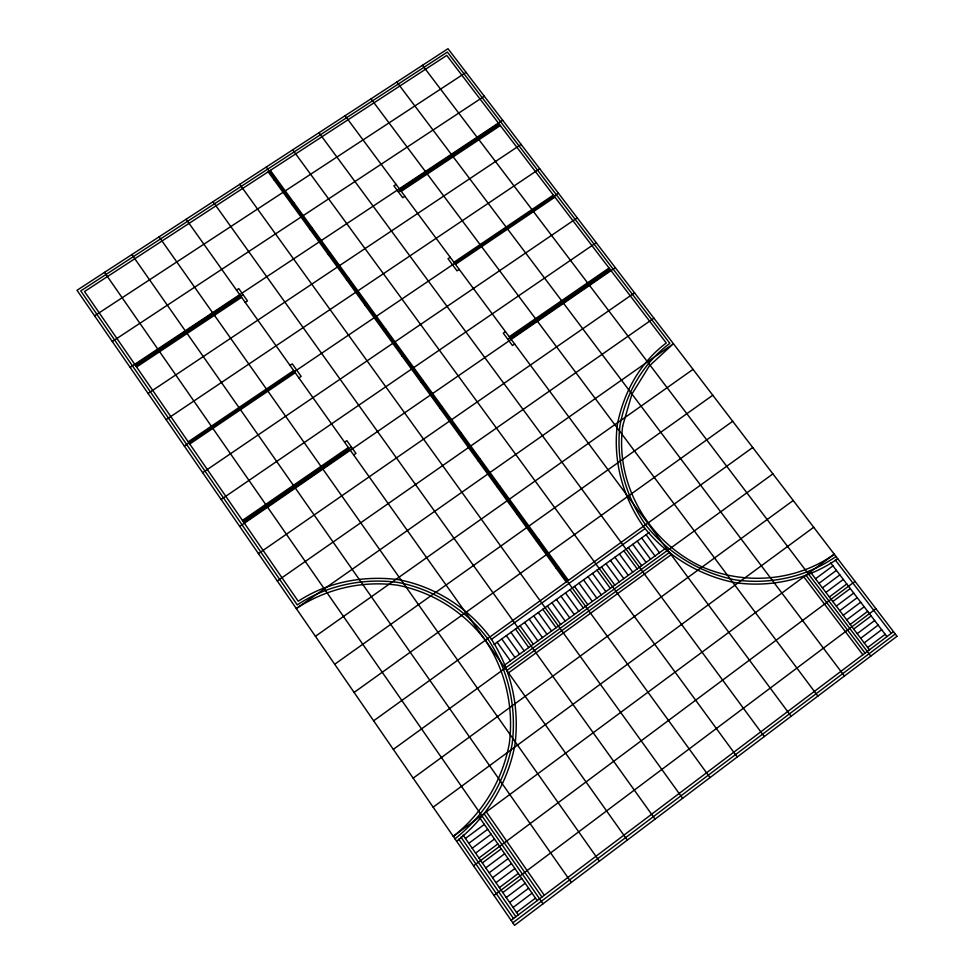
<?xml version="1.0" encoding="UTF-8"?>
<svg xmlns="http://www.w3.org/2000/svg" width="974" height="974" viewBox="0 0 974 974"><rect width="100%" height="100%" fill="white"/><g stroke="black" fill="none" stroke-linecap="round" stroke-linejoin="round"><path stroke-width="1.46" d="M454.955 838.809C484.882 815.226 505.129 781.611 512.117 744.173C516.853 707.173 508.404 669.662 487.633 638.615C465.682 609.541 433.929 589.477 398.159 582.44C362.949 577.789 326.984 585.252 297.253 604.891L80.769 290.909L447.383 52.048L669.844 343.347C643.157 363.229 626.002 392.997 619.975 425.528C615.799 460.678 625.308 495.851 645.519 524.779C668.03 553.329 699.929 572.895 735.589 579.932C770.824 584.777 806.728 576.851 836.021 556.495M456.648 841.256C487.17 817.174 507.831 782.865 514.954 744.647C519.763 706.905 511.131 668.639 489.922 636.959C467.532 607.313 435.135 586.847 398.646 579.676C363.765 575.269 327.8 581.77 298.214 601.25L84.519 291.53L446.762 55.408L666.277 343.006C639.76 362.815 623.445 392.899 617.273 425.078C612.987 460.946 622.69 496.85 643.303 526.386C666.265 555.533 698.833 575.5 735.236 582.696C771.201 587.639 807.848 579.53 837.75 558.747M516.524 912.431L535.493 898.125M867.7 647.503L885.183 634.317M511.119 920.308L893.475 631.688M512.835 922.804L895.24 633.989M506.237 897.517L525.181 883.272M857.193 633.66L874.664 620.523M509.658 902.484L528.614 888.227M860.699 638.262L878.171 625.113M513.091 907.451L532.048 893.17M864.194 642.889L881.677 629.715M495.973 882.663L514.917 868.479M846.723 619.866L864.181 606.778M499.394 887.606L518.326 873.41M850.205 624.456L867.676 611.355M493.976 895.435L875.943 608.75M502.815 892.561L521.76 878.341M853.699 629.058L871.17 615.933M485.758 867.871L504.678 853.735M836.289 606.12L853.735 593.081M489.155 872.789L508.087 858.642M839.758 610.698L857.217 597.646M492.564 877.72L511.496 863.561M843.24 615.276L860.699 602.212M475.58 853.114L494.488 839.052M825.879 592.423L843.326 579.445M478.964 858.033L497.884 843.934M829.349 596.977L846.796 583.986M473.547 865.789L855.05 581.393M482.361 862.94L501.281 848.829M832.807 601.542L850.265 588.527M465.438 838.431L484.334 824.418M815.518 578.775L832.953 565.845M468.811 843.314L487.706 829.288M818.976 583.316L836.41 570.374M472.195 848.22L491.091 834.158M822.421 587.87L839.868 574.904M433.15 807.154L813.692 527.275M413.171 778.153L793.226 500.49M393.326 749.371L772.906 473.9M507.466 670.075L668.87 552.879M508.172 673.107L671.463 554.474M504.788 664.938L664.889 548.812M373.639 720.797L752.732 447.492M491.273 639.492L645.263 528.419M493.964 644.569L649.183 532.486M556.239 568.341L558.492 566.722M354.098 692.429L732.691 421.279M536.491 541.167L538.744 539.559M334.691 664.256L712.798 395.237M516.902 514.187L519.142 512.592M315.418 636.302L693.038 369.377M497.434 487.402L499.674 485.819M478.1 460.799L480.352 459.229M458.912 434.38L461.152 432.821M277.298 580.979L653.919 318.181M258.439 553.609L634.561 292.845M439.858 408.143L442.086 406.596M242.441 520.408L348.351 447.504M509.244 336.736L609.042 268.02M243.22 521.54L351.407 447.042M507.831 339.317L609.846 269.067M243.999 522.661L349.909 449.708M510.826 338.867L610.637 270.115M239.726 526.435L615.324 267.68M353.684 455.004L355.948 453.434L346.866 440.65L344.589 442.208M514.637 343.992L512.434 345.514L503.241 333.132L505.433 331.623M420.926 382.1L423.154 380.566M221.135 499.455L596.234 242.696M402.128 356.228L404.356 354.706M202.665 472.67L577.265 217.872M189.747 444.034L295.207 372.725M455.479 264.368L554.937 197.125M298.896 377.924L301.161 376.39L292.261 363.862L289.996 365.384M459.217 269.396L457.025 270.869L448.016 258.731L450.207 257.258M383.464 330.527L385.692 329.017M364.921 305.02L367.149 303.511M188.213 441.831L293.673 370.57M453.933 262.274L553.366 195.08M184.342 446.068L558.431 193.217M166.14 419.648L539.706 168.721M346.513 279.672L348.741 278.187M148.06 393.423L521.127 144.395M245.229 302.39L247.481 300.893L238.752 288.608L236.499 290.106M404.892 196.261L402.712 197.71L393.886 185.815L396.065 184.378M328.226 254.506L330.442 253.021M130.114 367.368L502.657 120.24M135.106 364.848L240.103 295.183M399.717 189.285L498.785 123.564M135.849 365.932L243.11 294.745M398.293 191.756L499.552 124.562M136.591 367.003L241.613 297.301M401.239 191.342L500.319 125.573M112.29 341.497L484.322 96.231M310.061 229.499L312.277 228.038M292.03 204.674L294.233 203.225M94.588 315.807L466.096 72.393M274.108 180.007L276.312 178.571M835.351 560.062L891.295 633.331M830.542 562.692L886.937 636.619M811.305 573.211L869.465 649.816M422.485 65.307L870.78 656.099M806.448 575.817L865.082 653.128M803.55 576.498L862.891 654.771M396.832 82.023L844.409 676.029M371.021 98.824L817.868 696.093M345.076 115.723L791.156 716.267M646.091 534.726L659.459 552.757M641.647 537.928L655.015 555.984M637.203 541.13L650.571 559.198M632.759 544.344L646.115 562.436M628.303 547.558L641.659 565.663M318.961 132.72L764.286 736.575M623.847 550.785L637.203 568.901M619.391 553.999L632.735 572.14M614.923 557.225L628.267 575.378M610.454 560.452L623.798 578.629M605.974 563.69L619.318 581.88M601.494 566.929L614.825 585.131M292.711 149.826L737.245 757.017M597.013 570.167L610.345 588.381M592.521 573.406L605.852 591.644M588.028 576.645L601.348 594.907M583.536 579.895L596.855 598.17M579.031 583.146L592.338 601.433M574.514 586.409L587.833 604.708M270.37 170.389L568.414 580.37M266.292 167.029L710.022 777.593M268.167 171.826L566.162 582.002M570.009 589.66L583.316 607.983M565.492 592.923L578.799 611.27M560.963 596.185L574.27 614.545M556.446 599.46L569.741 617.833M551.917 602.723L565.2 621.12M547.376 606.011L560.659 624.419M239.726 184.317L682.628 798.29M542.835 609.286L556.117 627.706M538.293 612.561L551.576 631.006M533.74 615.848L547.023 634.317M529.186 619.135L542.457 637.617M524.621 622.435L537.892 640.929M520.067 625.722L533.326 644.24M213.014 201.728L655.064 819.122M515.49 629.021L528.76 647.564M510.924 632.333L524.182 650.875M506.346 635.632L519.592 654.199M501.756 638.944L515.003 657.535M497.166 642.256L510.413 660.859M186.131 219.235L627.329 840.087M159.091 236.84L599.4 861.186M131.892 254.555L571.3 882.42M486.087 811.537L544.296 895.264M484.431 814.288L541.934 897.042M104.522 272.367L543.017 903.787M480.194 818.452L537.21 900.609M463.076 835.022L518.253 914.927M460.933 837.092L515.867 916.717M458.791 839.174L513.493 918.506M622.69 425.967C614.874 484.93 648.867 542.116 702.242 566.965C745.061 585.386 796.05 581.441 834.292 554.23L453.275 836.362C482.58 813.266 502.438 780.369 509.292 743.698C513.943 707.453 505.676 670.696 485.332 640.271C463.831 611.769 432.712 592.107 397.672 585.216C362.133 580.309 326.18 588.783 296.291 608.543L673.411 343.688L649.268 366.017L631.943 394.056L622.69 425.967M896.993 636.29L514.552 925.3L77.007 290.289L447.991 48.7L896.993 636.29"/></g></svg>
